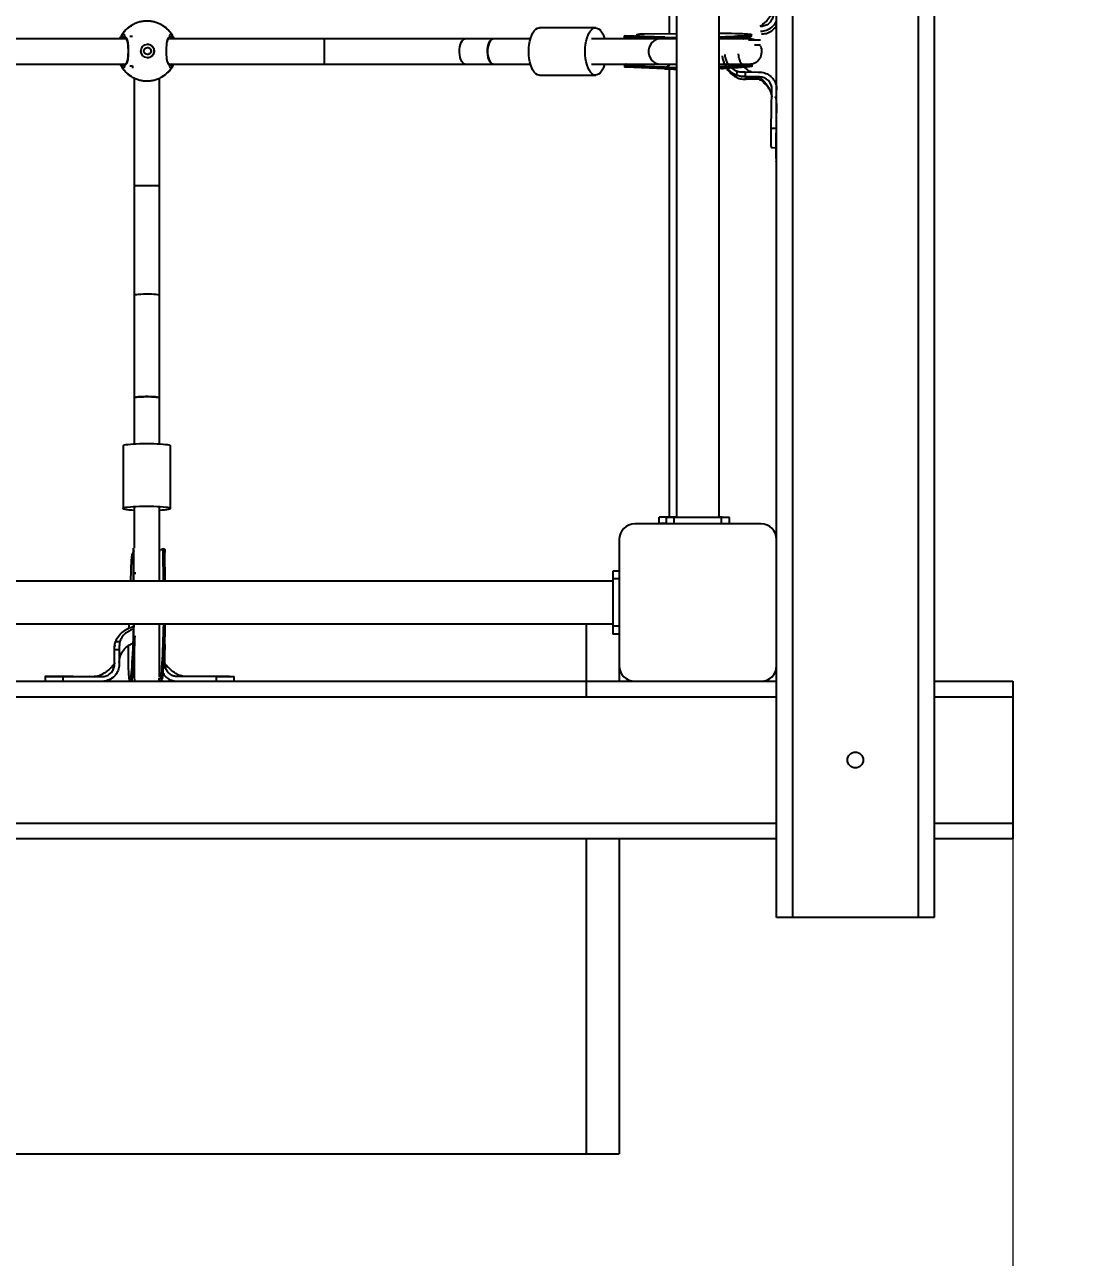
# Model space of a CAD drawing. Header units: millimetres. Extents: x -3365 to 2979, y -3775 to 2808.
# Drawn here: x 851 to 1522, y -1508 to -725 of the extents above; entities that cross this region are included whole.
import ezdxf

# ---------------------------------------------------------------- set-up
doc = ezdxf.new("R2010")
doc.units = ezdxf.units.MM
for name, color, linetype in [('DIKOM_ЗОНА', 80, 'Continuous'), ('DIKOM_ОБЪЕКТ', 7, 'Continuous'), ('DIKOM_РАЗМЕР_ЗОНА', 7, 'Continuous'), ('DIKOM_РАЗМЕР_ОБЪЕКТА', 7, 'Continuous')]:
    doc.layers.add(name, color=color, linetype=linetype)
doc.styles.add('style1', font='arial.ttf', dxfattribs={"width": 0.8})
doc.dimstyles.new('1-50', dxfattribs={"dimtxt": 300, "dimasz": 200, "dimexe": 100, "dimexo": 0, "dimgap": 100, "dimtad": 1, "dimdec": 0, "dimtxsty": 'style1', "dimcen": 0, "dimclrd": 7, "dimclre": 7, "dimadec": 1, "dimazin": 2, "dimtfac": 1, "dimtdec": 0, "dimtmove": 0, "dimatfit": 3, "dimfxl": 0, "dimlwd": 25, "dimlwe": 18, "dimarcsym": 0})

# ---------------------------------------------------------------- blocks, each defined once
blk = doc.blocks.new('*D9')
at = {"layer": 'Defpoints', "color": 0, "transparency": 16777216}
for p in [(1478.86, -1236.67), (-1121.14, -1241.67), (1478.86, -2577.51)]:
    blk.add_point(p, dxfattribs=at)
at = {"layer": 'DIKOM_РАЗМЕР_ОБЪЕКТА', "color": 7, "lineweight": 18, "transparency": 16777216}
for p, q in [((1478.86, -1236.67), (1478.86, -2677.51)), ((-1121.14, -1241.67), (-1121.14, -2677.51))]:
    blk.add_line(p, q, dxfattribs=at)
at = {"layer": 'DIKOM_РАЗМЕР_ОБЪЕКТА', "color": 7, "lineweight": 25, "transparency": 16777216}
blk.add_line((-921.14, -2577.51), (1278.86, -2577.51), dxfattribs=at)
at = {"layer": 'DIKOM_РАЗМЕР_ОБЪЕКТА', "color": 7, "transparency": 16777216}
for points in [[(-921.14, -2544.18), (-921.14, -2610.85), (-1121.14, -2577.51)], [(1278.86, -2544.18), (1278.86, -2610.85), (1478.86, -2577.51)]]:
    blk.add_solid(points, dxfattribs=at)
at = {"layer": 'DIKOM_РАЗМЕР_ОБЪЕКТА', "color": 0, "transparency": 16777216, "insert": (91.57, -2324.34), "char_height": 300, "attachment_point": 5, "style": 'style1'}
blk.add_mtext('2600', dxfattribs=at)
blk = doc.blocks.new('*D11')
at = {"layer": 'Defpoints', "color": 0, "transparency": 16777216}
for p in [(-2621.14, -852.95), (2978.86, -852.95), (2978.86, -3675.5)]:
    blk.add_point(p, dxfattribs=at)
at = {"layer": 'DIKOM_РАЗМЕР_ЗОНА', "color": 7, "lineweight": 18, "transparency": 16777216}
for p, q in [((-2621.14, -852.95), (-2621.14, -3775.5)), ((2978.86, -852.95), (2978.86, -3775.5))]:
    blk.add_line(p, q, dxfattribs=at)
at = {"layer": 'DIKOM_РАЗМЕР_ЗОНА', "color": 7, "lineweight": 25, "transparency": 16777216}
blk.add_line((-2421.14, -3675.5), (2778.86, -3675.5), dxfattribs=at)
at = {"layer": 'DIKOM_РАЗМЕР_ЗОНА', "color": 7, "transparency": 16777216}
for points in [[(-2421.14, -3642.17), (-2421.14, -3708.83), (-2621.14, -3675.5)], [(2778.86, -3642.17), (2778.86, -3708.83), (2978.86, -3675.5)]]:
    blk.add_solid(points, dxfattribs=at)
at = {"layer": 'DIKOM_РАЗМЕР_ЗОНА', "color": 0, "transparency": 16777216, "insert": (368.05, -3422.33), "char_height": 300, "attachment_point": 5, "style": 'style1'}
blk.add_mtext('5600', dxfattribs=at)

msp = doc.modelspace()

# ---------------------------------------------------------------- linework, layer by layer
at = {"layer": 'DIKOM_ЗОНА', "color": 3, "lineweight": 15}
msp.add_arc((1478.86, -1441.67), 1500, 270, 0, dxfattribs=at)
at = {"layer": 'DIKOM_ОБЪЕКТ'}
for p, q in [((1338.86, 1308.33), (1338.86, -1291.67)), ((1418.86, -1291.67), (1418.86, 1308.33)), ((1428.86, 1308.33), (1428.86, -1291.67)), ((1328.86, -1051.67), (1328.86, -31.67)), ((1265.36, -45.67), (1265.36, -1037.67)), ((1292.36, -1037.67), (1292.36, -45.67)), ((1260.68, -452.78), (1260.68, -730.49)), ((918.75, -725.39), (919.43, -725.31)), ((939.2, -725.39), (939.25, -725.39)), ((939.25, -725.39), (939.25, -725.53)), ((1213.95, -726.7), (1178.17, -726.7)), ((915.84, -733.7), (642.58, -733.7)), ((913.56, -732.38), (914.48, -732.14)), ((914.75, -732.92), (914.87, -732.91)), ((918.07, -731.89), (919.92, -731.89)), ((1041.64, -733.7), (942.58, -733.7)), ((943.44, -732.92), (943.52, -732.91)), ((943.83, -732.14), (944.69, -732.41)), ((945.01, -731.2), (945.08, -731.55)), ((1131.09, -733.7), (1041.64, -733.7)), ((1041.64, -749.7), (1041.64, -733.7)), ((1148.86, -733.7), (1131.09, -733.7)), ((1172.5, -733.7), (1148.86, -733.7)), ((1254.65, -733.7), (1211.21, -733.7)), ((1231.96, -731.72), (1231.98, -732.72)), ((1257.81, -732.7), (1232.06, -731.71)), ((1257.27, -732.71), (1232.96, -731.77)), ((1232.96, -731.77), (1232.98, -732.77)), ((1257.26, -733.7), (1232.98, -732.77)), ((1265.36, -730.43), (1244.73, -730.69)), ((1257.17, -733.7), (1254.65, -733.7)), ((1257.81, -732.7), (1257.27, -732.71)), ((1257.27, -732.71), (1257.28, -733.7)), ((1265.36, -733.7), (1257.52, -733.7)), ((1311.49, -733.7), (1292.36, -733.7)), ((1317.57, -734.54), (1311.09, -734.43)), ((1312.93, -731.99), (1312.91, -730.99)), ((1318.57, -734.56), (1317.57, -734.54)), ((1314.83, -737.49), (1317.51, -737.54)), ((1317.51, -737.54), (1318.51, -737.55)), ((1319.12, -739.3), (1319.25, -739.3)), ((643.07, -749.7), (915.3, -749.7)), ((913.88, -749.56), (914.68, -749.86)), ((914.87, -749.87), (914.69, -749.85)), ((918.07, -750.89), (919.92, -750.89)), ((919.92, -750.89), (919.92, -752.26)), ((943.07, -749.7), (1041.64, -749.7)), ((944.78, -750.29), (943.83, -750.63)), ((943.95, -749.7), (944.62, -749.49)), ((945.08, -751.23), (945.01, -751.57)), ((1041.64, -749.7), (1131.09, -749.7)), ((1131.09, -749.7), (1148.86, -749.7)), ((1148.86, -749.7), (1172.5, -749.7)), ((1211.21, -749.7), (1254.65, -749.7)), ((1232.28, -750.58), (1232.3, -751.59)), ((1257.59, -751.69), (1233.28, -750.75)), ((1233.28, -750.75), (1233.3, -751.75)), ((1254.65, -749.7), (1265.36, -749.7)), ((1292.36, -749.7), (1311.49, -749.7)), ((1313.25, -750.97), (1313.23, -749.97)), ((915, -754.19), (915.26, -754.47)), ((918.75, -757.39), (919.43, -757.47)), ((920.86, -758.53), (920.86, -826.79)), ((936.86, -826.79), (936.86, -758.64)), ((938.43, -757.47), (939.25, -757.39)), ((939.25, -757.39), (939.25, -757.24)), ((1178.17, -756.7), (1213.95, -756.7)), ((1257.6, -752.69), (1233.3, -751.75)), ((1257.59, -751.69), (1257.6, -752.69)), ((1260.68, -752.78), (1260.68, -1037.45)), ((1294.4, -753.23), (1294.39, -752.46)), ((1303.68, -756.9), (1303.73, -754.18)), ((1306.15, -757.5), (1307.14, -757.56)), ((1308.92, -754.63), (1308.87, -757.63)), ((1317, -757.77), (1308.87, -757.63)), ((1308.92, -754.63), (1317.05, -754.77)), ((1318, -757.78), (1317, -757.77)), ((1317.05, -754.77), (1318.05, -754.79)), ((1317.74, -759.51), (1309.6, -759.38)), ((1318.01, -759.52), (1317.74, -759.51)), ((1318.01, -759.52), (1318.39, -759.61)), ((1325.42, -790.59), (1325.86, -765.91)), ((1328.85, -774.69), (1328.42, -799.38)), ((1328.42, -790.64), (1325.42, -790.59)), ((1325.61, -802.76), (1328.61, -802.81)), ((920.86, -826.79), (920.86, -896.44)), ((920.86, -826.79), (936.86, -826.79)), ((936.86, -896.44), (936.86, -826.79)), ((920.86, -896.44), (920.86, -961.7)), ((936.86, -961.7), (936.86, -896.44)), ((920.86, -961.7), (920.86, -990.84)), ((936.86, -990.84), (936.86, -961.7)), ((913.86, -992.1), (913.86, -1031.91)), ((943.86, -1031.91), (943.86, -992.1)), ((920.86, -1031.3), (920.86, -1057.18)), ((936.86, -1078.17), (936.86, -1031.3)), ((1254.18, -1041.45), (1254.18, -1037.45)), ((1259.18, -1037.45), (1254.18, -1037.45)), ((1258.86, -1041.67), (1258.86, -1037.67)), ((1263.86, -1037.67), (1258.86, -1037.67)), ((1265.36, -1037.45), (1259.18, -1037.45)), ((1259.18, -1037.67), (1259.18, -1037.45)), ((1263.86, -1041.67), (1263.86, -1037.67)), ((1293.86, -1037.67), (1263.86, -1037.67)), ((1294.18, -1037.45), (1292.36, -1037.45)), ((1293.86, -1041.67), (1293.86, -1037.67)), ((1298.86, -1037.67), (1293.86, -1037.67)), ((1294.18, -1037.67), (1294.18, -1037.45)), ((1298.86, -1041.67), (1298.86, -1037.67)), ((1318.86, -1041.67), (1238.86, -1041.67)), ((1258.86, -1041.45), (1254.18, -1041.45)), ((1228.86, -1051.67), (1228.86, -1131.67)), ((1328.86, -1131.67), (1328.86, -1051.67)), ((918.68, -1078.17), (919.21, -1064.07)), ((920.4, -1060.22), (920.35, -1060.22)), ((920.39, -1057.9), (920.47, -1078.17)), ((920.49, -1078.17), (920.41, -1059.34)), ((921.06, -1059.36), (920.41, -1059.34)), ((920.86, -1057.18), (920.53, -1057.18)), ((936.86, -1059.02), (937.51, -1058.58)), ((940.01, -1057.7), (938.98, -1057.67)), ((939.46, -1078.17), (939.38, -1059.85)), ((940.38, -1059.88), (939.38, -1059.85)), ((940.46, -1078.17), (940.38, -1059.88)), ((921.47, -1073.69), (921.46, -1072.42)), ((1228.86, -1071.67), (1224.86, -1071.67)), ((1224.86, -1071.67), (1224.86, -1076.67)), ((1224.86, -1078.17), (232.86, -1078.17)), ((1228.86, -1076.67), (1224.86, -1076.67)), ((1224.86, -1076.67), (1224.86, -1106.67)), ((232.86, -1105.17), (1224.86, -1105.17)), ((936.86, -1139.15), (936.86, -1105.17)), ((1207.86, -1105.17), (1207.86, -1151.67)), ((1228.86, -1106.67), (1224.86, -1106.67)), ((1224.86, -1106.67), (1224.86, -1111.67)), ((908.53, -1118.96), (908.5, -1119.66)), ((909.1, -1116.38), (911.82, -1116.38)), ((940.4, -1120.08), (940.35, -1119.38)), ((940.4, -1120.1), (940.39, -1119.38)), ((1228.86, -1111.67), (1224.86, -1111.67)), ((1228.86, -1117.18), (1228.86, -1141.67)), ((911.44, -1121.59), (908.44, -1121.59)), ((908.44, -1129.73), (908.44, -1121.59)), ((911.44, -1121.59), (911.44, -1129.73)), ((920.86, -1123.08), (920.86, -1139.25)), ((940.44, -1121.59), (939.92, -1121.59)), ((940.44, -1129.73), (940.44, -1121.59)), ((908.44, -1130.73), (908.44, -1129.73)), ((911.44, -1129.73), (911.44, -1130.73)), ((940.44, -1130.73), (940.44, -1129.73)), ((1328.86, -1291.67), (1328.86, -1131.67)), ((218.86, -1141.67), (1238.86, -1141.67)), ((864.44, -1138.73), (864.44, -1141.67)), ((869.71, -1138.73), (864.45, -1138.73)), ((875.72, -1141.67), (875.72, -1138.73)), ((875.72, -1138.73), (900.44, -1138.73)), ((905.41, -1140.48), (907.17, -1139.43)), ((907.05, -1139.52), (907.87, -1138.77)), ((918.1, -1141.24), (919.09, -1141.27)), ((973.15, -1138.73), (948.45, -1138.73)), ((973.15, -1141.67), (973.15, -1138.73)), ((977.3, -1138.73), (984.41, -1138.73)), ((984.44, -1141.67), (984.44, -1138.73)), ((1238.86, -1141.67), (1318.86, -1141.67)), ((1318.86, -1141.67), (1328.86, -1141.67)), ((1428.86, -1141.67), (1478.86, -1141.67)), ((1478.86, -1141.67), (1478.86, -1151.67)), ((1328.86, -1151.67), (-971.14, -1151.67)), ((1478.86, -1151.67), (1428.86, -1151.67)), ((1478.86, -1151.67), (1478.86, -1231.67)), ((-971.14, -1231.67), (1328.86, -1231.67)), ((1428.86, -1231.67), (1478.86, -1231.67)), ((1478.86, -1231.67), (1478.86, -1241.67)), ((1328.86, -1241.67), (-971.14, -1241.67)), ((1207.86, -1241.67), (1207.86, -1441.67)), ((1228.86, -1241.67), (1228.86, -1441.67)), ((1478.86, -1241.67), (1428.86, -1241.67)), ((1338.86, -1291.67), (1328.86, -1291.67)), ((1418.86, -1291.67), (1338.86, -1291.67)), ((1428.86, -1291.67), (1418.86, -1291.67)), ((228.86, -1441.67), (1228.86, -1441.67))]:
    msp.add_line(p, q, dxfattribs=at)
at = {"layer": 'DIKOM_ОБЪЕКТ', "flags": 128}
for points in [[(1171.47, -741.7), (1171.54, -739.41), (1171.78, -737.17), (1172.16, -735.04), (1172.69, -733.07), (1173.34, -731.3), (1174.11, -729.77), (1174.97, -728.52), (1175.91, -727.58), (1176.9, -726.97), (1177.92, -726.71), (1178.17, -726.7)], [(1207.24, -741.7), (1207.32, -739.41), (1207.56, -737.17), (1207.94, -735.04), (1208.46, -733.07), (1209.12, -731.3), (1209.89, -729.77), (1210.75, -728.52), (1211.68, -727.58), (1212.67, -726.97), (1213.69, -726.71), (1214.72, -726.8), (1215.73, -727.24), (1216.7, -728.01), (1217.6, -729.11), (1218.41, -730.5), (1219.13, -732.16), (1219.63, -733.7)], [(1131.09, -749.7), (1130.32, -749.51), (1129.58, -748.96), (1128.92, -748.07), (1128.36, -746.88), (1127.92, -745.45), (1127.64, -743.84), (1127.51, -742.13), (1127.55, -740.41), (1127.76, -738.74), (1128.12, -737.21), (1128.63, -735.89), (1129.24, -734.85), (1129.94, -734.12), (1130.7, -733.75), (1131.09, -733.7)], [(1148.86, -749.7), (1148.09, -749.51), (1147.35, -748.96), (1146.69, -748.07), (1146.13, -746.88), (1145.7, -745.45), (1145.41, -743.84), (1145.28, -742.13), (1145.33, -740.41), (1145.53, -738.74), (1145.9, -737.21), (1146.4, -735.89), (1147.01, -734.85), (1147.71, -734.12), (1148.47, -733.75), (1148.86, -733.7)], [(1148.86, -733.7), (1148.28, -733.81), (1147.53, -734.27), (1146.85, -735.08), (1146.26, -736.2), (1145.79, -737.58), (1145.47, -739.15), (1145.3, -740.84), (1145.3, -742.57), (1145.47, -744.25), (1145.79, -745.82), (1146.26, -747.2), (1146.85, -748.32), (1147.53, -749.13), (1148.28, -749.6), (1148.86, -749.7)], [(1254.65, -733.7), (1253.5, -733.81), (1252, -734.27), (1250.64, -735.08), (1249.46, -736.2), (1248.52, -737.58), (1247.87, -739.15), (1247.54, -740.84), (1247.54, -742.57), (1247.87, -744.25), (1248.52, -745.82), (1249.46, -747.2), (1250.64, -748.32), (1252, -749.13), (1253.5, -749.6), (1254.65, -749.7)], [(1292.36, -730.12), (1294.4, -730.12), (1297.37, -730.13), (1300.16, -730.16), (1302.73, -730.21), (1305.07, -730.26), (1307.14, -730.34), (1308.93, -730.42), (1310.4, -730.52), (1311.54, -730.63), (1312.35, -730.75), (1312.8, -730.88), (1312.9, -731.02), (1312.65, -731.16), (1312.04, -731.31), (1311.08, -731.46), (1309.79, -731.6), (1308.18, -731.75), (1306.27, -731.9), (1304.07, -732.04), (1301.63, -732.17), (1298.95, -732.3), (1296.08, -732.42), (1293.05, -732.52), (1292.36, -732.55)], [(1312.93, -731.99), (1312.92, -732.02), (1312.66, -732.16), (1312.05, -732.31), (1311.1, -732.45), (1309.81, -732.6), (1308.2, -732.75), (1306.28, -732.9), (1304.09, -733.04), (1301.64, -733.17), (1298.97, -733.3), (1296.1, -733.42), (1293.07, -733.52), (1292.36, -733.55)], [(1178.17, -756.7), (1177.92, -756.69), (1176.9, -756.43), (1175.91, -755.82), (1174.97, -754.88), (1174.11, -753.63), (1173.34, -752.1), (1172.69, -750.33), (1172.16, -748.36), (1171.78, -746.23), (1171.54, -743.99), (1171.47, -741.7)], [(1219.63, -749.7), (1219.13, -751.24), (1218.41, -752.9), (1217.6, -754.29), (1216.7, -755.39), (1215.73, -756.16), (1214.72, -756.6), (1213.69, -756.69), (1212.67, -756.43), (1211.68, -755.82), (1210.75, -754.88), (1209.89, -753.63), (1209.12, -752.1), (1208.46, -750.33), (1207.94, -748.36), (1207.56, -746.23), (1207.32, -743.99), (1207.24, -741.7)], [(1312.25, -749.66), (1312.67, -749.73), (1313.12, -749.86), (1313.22, -750), (1312.97, -750.14), (1312.36, -750.29), (1311.4, -750.44), (1310.11, -750.59), (1308.5, -750.73), (1306.59, -750.88), (1304.39, -751.02), (1301.95, -751.15), (1299.27, -751.28), (1296.4, -751.4), (1293.37, -751.51), (1292.36, -751.54)], [(1313.25, -750.97), (1313.24, -751), (1312.98, -751.14), (1312.37, -751.29), (1311.42, -751.44), (1310.13, -751.58), (1308.52, -751.73), (1306.6, -751.88), (1304.41, -752.02), (1301.96, -752.15), (1299.29, -752.28), (1296.42, -752.4), (1293.39, -752.5), (1292.36, -752.54)], [(920.86, -896.44), (921.04, -896.27), (921.6, -896.11), (922.49, -895.96), (923.68, -895.83), (925.11, -895.74), (926.72, -895.67), (928.42, -895.65), (930.15, -895.65), (931.82, -895.7), (933.35, -895.78), (934.66, -895.89), (935.71, -896.03), (936.44, -896.19), (936.81, -896.35), (936.86, -896.44)], [(936.86, -961.7), (936.75, -961.57), (936.29, -961.41), (935.48, -961.25), (934.36, -961.12), (932.98, -961.02), (931.41, -960.95), (929.72, -960.91), (927.99, -960.91), (926.3, -960.95), (924.73, -961.02), (923.35, -961.12), (922.23, -961.25), (921.42, -961.41), (920.96, -961.57), (920.86, -961.7)], [(920.86, -961.7), (921.04, -961.53), (921.6, -961.37), (922.49, -961.22), (923.68, -961.09), (925.11, -961), (926.72, -960.93), (928.42, -960.91), (930.15, -960.91), (931.82, -960.96), (933.35, -961.04), (934.66, -961.15), (935.71, -961.29), (936.44, -961.45), (936.81, -961.61), (936.86, -961.7)], [(913.86, -992.1), (913.87, -992.05), (914.13, -991.82), (914.74, -991.6), (915.68, -991.39), (916.93, -991.2), (918.45, -991.03), (920.23, -990.88), (922.2, -990.77), (924.33, -990.68), (926.57, -990.63), (928.86, -990.61)], [(928.86, -990.61), (931.15, -990.63), (933.38, -990.68), (935.51, -990.77), (937.49, -990.88), (939.26, -991.03), (940.79, -991.2), (942.03, -991.39), (942.97, -991.6), (943.58, -991.82), (943.85, -992.05), (943.86, -992.1)], [(920.86, -1033.17), (919.31, -1033.06), (917.66, -1032.9), (916.27, -1032.72), (915.17, -1032.52), (914.39, -1032.3), (913.96, -1032.08), (913.87, -1031.85), (914.13, -1031.62), (914.74, -1031.4), (915.68, -1031.19), (916.93, -1031), (918.45, -1030.83), (920.23, -1030.69), (922.2, -1030.57), (924.33, -1030.48), (926.57, -1030.43), (928.86, -1030.41)], [(928.86, -1030.41), (931.15, -1030.43), (933.38, -1030.48), (935.51, -1030.57), (937.49, -1030.69), (939.26, -1030.83), (940.79, -1031), (942.03, -1031.19), (942.97, -1031.4), (943.58, -1031.62), (943.85, -1031.85), (943.76, -1032.08), (943.32, -1032.3), (942.54, -1032.52), (941.45, -1032.72), (940.05, -1032.9), (938.4, -1033.06), (936.86, -1033.17)], [(920.44, -1105.17), (920.38, -1108.05), (920.29, -1111.37), (920.19, -1114.68), (920.08, -1117.93), (919.95, -1121.1), (919.8, -1124.15), (919.65, -1127.03), (919.49, -1129.73), (919.33, -1132.19), (919.16, -1134.41), (918.98, -1136.35), (918.81, -1137.99), (918.64, -1139.31), (918.47, -1140.3), (918.3, -1140.94), (918.14, -1141.23), (918, -1141.16), (917.86, -1140.74), (917.73, -1139.96), (917.62, -1138.85), (917.53, -1137.41), (917.44, -1135.65), (917.38, -1133.61), (917.34, -1131.29), (917.31, -1128.74), (917.3, -1125.97), (917.31, -1123.02), (917.34, -1119.92), (917.35, -1118.92)], [(917.59, -1107.95), (917.63, -1106.8), (917.68, -1105.17)], [(939.43, -1105.17), (939.42, -1105.26), (939.35, -1108.55), (939.27, -1111.88), (939.17, -1115.18), (939.05, -1118.44), (938.92, -1121.61), (938.78, -1124.66), (938.63, -1127.54), (938.47, -1130.23), (938.3, -1132.7), (938.13, -1134.92), (937.96, -1136.86), (937.78, -1138.5), (937.61, -1139.82), (937.44, -1140.8), (937.28, -1141.45), (937.17, -1141.67)], [(940.42, -1105.17), (940.42, -1105.29), (940.35, -1108.58), (940.27, -1111.9), (940.16, -1115.21), (940.05, -1118.47), (939.92, -1121.64), (939.78, -1124.68), (939.63, -1127.57), (939.47, -1130.26), (939.3, -1132.73), (939.13, -1134.95), (938.95, -1136.89), (938.78, -1138.52), (938.61, -1139.84), (938.44, -1140.83), (938.27, -1141.47), (938.19, -1141.67)], [(921.25, -1112.74), (921.19, -1114.7), (921.07, -1117.96), (920.94, -1121.13), (920.8, -1124.17), (920.65, -1127.06), (920.49, -1129.75), (920.33, -1132.22), (920.15, -1134.44), (919.98, -1136.38), (919.81, -1138.02), (919.63, -1139.34), (919.46, -1140.32), (919.3, -1140.96), (919.14, -1141.25), (919.09, -1141.27)], [(920.86, -1139.25), (921.06, -1141.03), (921.23, -1141.67)], [(936.48, -1141.67), (936.66, -1141.03), (936.85, -1139.63)]]:
    msp.add_lwpolyline(points, dxfattribs=at)
at = {"layer": 'DIKOM_ОБЪЕКТ'}
for centre, radius in [((929.36, -741.39), 4.25), ((929.32, -741.39), 2.25), ((1378.86, -1191.67), 5)]:
    msp.add_circle(centre, radius, dxfattribs=at)
for centre, radius, start, end in [((929, -741.39), 19, 122.65088, 147.35507), ((929, -741.39), 19, 32.64751, 57.34774), ((929.09, -741.4), 18.71, 144.39242, 149.42097), ((929.2, -741.42), 17.4, 144.97581, 147.79455), ((928.68, -741.7), 17.91, 32.25226, 34.99067), ((929.16, -741.32), 18.56, 30.55597, 35.62367), ((1267.78, -428.1), 304.79, 268.02296, 269.54407), ((1311.49, -741.7), 8, 64.18387, 90), ((929.36, -741.39), 4.25, 359.99599, 89.99839), ((929.36, -741.39), 4.25, 270.00347, 0.00216), ((1311.49, -741.7), 8, 270, 25.04052), ((929.08, -741.38), 18.69, 210.57609, 215.60939), ((929.21, -741.35), 17.42, 212.2068, 215.02283), ((928.66, -741.06), 17.93, 325.01068, 327.74639), ((929.18, -741.46), 18.54, 324.37452, 329.44698), ((1257.08, -745.21), 6.5, 274.44315, 316.27757), ((929, -741.39), 19, 212.64379, 237.35027), ((929, -741.39), 19, 302.65112, 327.35363), ((1268.01, -450.26), 301.6, 268.01875, 269.49513), ((1268.02, -451.64), 301.22, 268.01781, 269.49283), ((1317.87, -765.77), 7.98, 359.00085, 89.07787), ((1238.86, -1051.67), 10, 90, 180), ((1318.86, -1051.67), 10, 0, 90), ((1238.86, -1131.67), 10, 180, 270), ((1318.86, -1131.67), 10, 270, 0), ((939.25, -1140.59), 2.52, 181.42434, 205.21274)]:
    msp.add_arc(centre, radius, start, end, dxfattribs=at)
for points, knots in [([(1326.76, -714.77), (1326.74, -714.88), (1326.68, -715.11), (1326.53, -715.65), (1326.27, -716.48), (1325.66, -717.98), (1324.28, -720.43), (1322.44, -722.54), (1320.51, -724.05), (1319.49, -725.02), (1318.76, -725.61), (1318.35, -725.73), (1318.23, -725.77)], [0, 0, 0, 0, 0.026528, 0.06082, 0.100475, 0.181751, 0.347936, 0.657902, 0.807317, 0.910558, 0.972548, 1, 1, 1, 1]), ([(1326.71, -717.97), (1326.7, -718.19), (1326.65, -719.31), (1326.08, -721.29), (1324.53, -723.53), (1322.31, -725.13), (1320.2, -725.78), (1318.93, -725.81), (1318.57, -725.82)], [0, 0, 0, 0, 0.054127, 0.268335, 0.482528, 0.69729, 0.911981, 1, 1, 1, 1]), ([(918.7, -725.45), (918.57, -725.52), (917.79, -725.98), (916.48, -727.05), (914.84, -728.64), (913.43, -730.43), (912.35, -732.12), (911.85, -733.25), (911.65, -733.7)], [0, 0, 0, 0, 0.038966, 0.248131, 0.456368, 0.663077, 0.867026, 1, 1, 1, 1]), ([(938.82, -725.12), (938.16, -724.76), (936.83, -724.01), (934.65, -723.2), (932.36, -722.64), (929.97, -722.36), (927.53, -722.39), (925.07, -722.74), (922.64, -723.43), (920.52, -724.31), (919.29, -725.08), (918.79, -725.39)], [0, 0, 0, 0, 0.107107, 0.21706, 0.328822, 0.442379, 0.557757, 0.675059, 0.794453, 0.916226, 1, 1, 1, 1]), ([(939.27, -725.43), (939.13, -725.32), (938.99, -725.21), (938.83, -725.13), (938.82, -725.12)], [0, 0, 0, 0, 0.963005, 1, 1, 1, 1]), ([(945.03, -731.19), (945.01, -731.16), (944.65, -730.53), (943.77, -729.39), (942.34, -727.8), (940.84, -726.46), (939.75, -725.74), (939.27, -725.43)], [0, 0, 0, 0, 0.012217, 0.264693, 0.524832, 0.791499, 1, 1, 1, 1]), ([(1318.51, -728.82), (1318.6, -728.82), (1319.02, -728.83), (1320.69, -728.73), (1323.48, -727.98), (1326.51, -725.8), (1328.38, -723.56), (1328.77, -722.05), (1328.86, -721.74)], [0, 0, 0, 0, 0.019069, 0.095395, 0.373314, 0.651243, 0.927944, 1, 1, 1, 1]), ([(1319.25, -730.57), (1319.34, -730.57), (1319.76, -730.57), (1321.43, -730.48), (1324.18, -729.71), (1327.15, -727.76), (1328.34, -725.88), (1328.86, -725.06)], [0, 0, 0, 0, 0.021961, 0.10986, 0.42994, 0.749996, 1, 1, 1, 1]), ([(912.07, -733.7), (912.5, -733.15), (912.99, -732.51), (913.49, -732.4), (913.56, -732.38)], [0, 0, 0, 0, 0.858401, 1, 1, 1, 1]), ([(914.77, -732.94), (914.44, -732.94), (913.91, -732.94), (913.38, -733.5), (913.19, -733.7)], [0, 0, 0, 0, 0.633446, 1, 1, 1, 1]), ([(913.89, -730.51), (913.98, -730.67), (914.17, -730.98), (914.69, -731.28), (914.95, -731.43)], [0, 0, 0, 0, 0.496573, 1, 1, 1, 1]), ([(914.95, -731.43), (914.69, -731.28), (914.17, -730.98), (913.98, -730.67), (913.89, -730.51)], [0, 0, 0, 0, 0.496483, 1, 1, 1, 1]), ([(914.95, -732.9), (914.89, -732.9), (914.76, -732.88), (914.59, -732.78), (914.46, -732.64), (914.4, -732.47), (914.4, -732.31), (914.44, -732.2), (914.47, -732.15), (914.48, -732.14)], [0, 0, 0, 0, 0.177614, 0.355492, 0.52842, 0.689333, 0.838871, 0.983051, 1, 1, 1, 1]), ([(914.48, -732.14), (914.45, -732.19), (914.41, -732.28), (914.4, -732.45), (914.44, -732.6), (914.54, -732.74), (914.68, -732.84), (914.82, -732.9), (914.92, -732.9), (914.95, -732.9)], [0, 0, 0, 0, 0.145308, 0.29078, 0.434657, 0.582131, 0.738586, 0.906189, 1, 1, 1, 1]), ([(914.48, -732.14), (914.86, -732.27), (915.66, -732.55), (916.49, -734.29), (916.91, -736.55), (917.12, -739.12), (917.17, -741.88), (917.05, -744.93), (916.71, -747.57), (916.07, -749.52), (915.27, -750.46), (914.68, -750.59), (914.48, -750.63)], [0, 0, 0, 0, 0.111433, 0.22936, 0.339014, 0.410112, 0.516712, 0.623258, 0.729395, 0.834804, 0.941415, 1, 1, 1, 1]), ([(914.96, -732.94), (915.02, -732.95), (915.22, -732.98), (915.54, -733.24), (915.94, -733.8), (916.3, -734.64), (916.58, -735.75), (916.79, -737.08), (916.92, -738.56), (916.99, -739.87), (916.99, -740.66), (916.99, -740.92)], [0, 0, 0, 0, 0.05631, 0.183681, 0.303647, 0.431188, 0.558268, 0.683795, 0.812724, 0.940872, 1, 1, 1, 1]), ([(942.2, -748.6), (942.09, -748.34), (941.76, -747.52), (941.57, -745.55), (941.43, -742.94), (941.42, -740.17), (941.52, -737.39), (941.76, -736.03), (941.85, -735.45)], [0, 0, 0, 0, 0.095455, 0.303918, 0.440559, 0.645591, 0.850387, 1, 1, 1, 1]), ([(941.85, -735.45), (941.88, -735.22), (942.03, -734.17), (942.56, -732.95), (943.25, -732.24), (943.72, -732.16), (943.83, -732.14)], [0, 0, 0, 0, 0.102766, 0.487504, 0.879924, 1, 1, 1, 1]), ([(941.96, -735.65), (942.01, -735.42), (942.12, -734.79), (942.39, -734.01), (942.74, -733.35), (943.12, -733), (943.33, -732.87), (943.47, -732.9), (943.48, -732.9)], [0, 0, 0, 0, 0.124989, 0.336781, 0.549207, 0.760541, 0.983633, 1, 1, 1, 1]), ([(944.25, -730.51), (944.18, -730.67), (944.05, -730.98), (943.58, -731.28), (943.35, -731.43)], [0, 0, 0, 0, 0.496571, 1, 1, 1, 1]), ([(944.25, -730.51), (944.18, -730.67), (944.05, -730.98), (943.58, -731.28), (943.35, -731.43)], [0, 0, 0, 0, 0.496571, 1, 1, 1, 1]), ([(943.83, -732.14), (943.85, -732.19), (943.9, -732.28), (943.9, -732.45), (943.86, -732.6), (943.77, -732.74), (943.63, -732.84), (943.48, -732.9), (943.39, -732.9), (943.35, -732.9)], [0, 0, 0, 0, 0.145314, 0.29078, 0.434633, 0.582113, 0.738575, 0.906185, 1, 1, 1, 1]), ([(943.48, -732.88), (943.5, -732.88), (943.59, -732.87), (943.72, -732.78), (943.84, -732.64), (943.9, -732.47), (943.9, -732.31), (943.86, -732.2), (943.83, -732.15), (943.83, -732.14)], [0, 0, 0, 0, 0.067284, 0.268959, 0.465128, 0.647666, 0.817303, 0.980774, 1, 1, 1, 1]), ([(944.99, -733.7), (944.83, -733.52), (944.36, -732.95), (943.88, -732.95), (943.56, -732.96)], [0, 0, 0, 0, 0.319436, 1, 1, 1, 1]), ([(944.69, -732.41), (944.78, -732.43), (945.22, -732.53), (945.66, -733.18), (946.01, -733.7)], [0, 0, 0, 0, 0.19928, 1, 1, 1, 1]), ([(946.35, -733.7), (946.23, -733.41), (945.86, -732.54), (945.36, -731.73), (945.03, -731.19)], [0, 0, 0, 0, 0.331455, 1, 1, 1, 1]), ([(1232, -732.72), (1231.99, -732.72), (1231.9, -732.72), (1232.25, -732.84), (1232.87, -733.17), (1233.41, -733.56), (1233.61, -733.7)], [0, 0, 0, 0, 0.034147, 0.419011, 0.784847, 1, 1, 1, 1]), ([(1232.06, -731.72), (1232.11, -731.72), (1232.22, -731.73), (1232.69, -731.75), (1232.96, -731.77)], [0, 0, 0, 0, 0.436825, 1, 1, 1, 1]), ([(1232.98, -732.77), (1232.66, -732.75), (1232.21, -732.72), (1232.13, -732.72), (1232.11, -732.72)], [0, 0, 0, 0, 0.703379, 1, 1, 1, 1]), ([(1244.73, -730.69), (1244.17, -730.7), (1243.04, -730.71), (1241.47, -730.8), (1240.26, -731.07), (1239.57, -731.47), (1239.46, -731.86), (1239.42, -731.99)], [0, 0, 0, 0, 0.2271, 0.454241, 0.678873, 0.89439, 1, 1, 1, 1]), ([(1307.71, -733.69), (1307.72, -733.68), (1307.92, -733.5), (1307.96, -733.45), (1307.88, -733.43), (1307.88, -733.43)], [0, 0, 0, 0, 0.068754, 0.97572, 1, 1, 1, 1]), ([(1318.23, -734.5), (1318.21, -734.51), (1318.08, -734.56), (1317.95, -734.55), (1317.84, -734.55)], [0, 0, 0, 0, 0.122119, 1, 1, 1, 1]), ([(916.99, -740.92), (917, -741.21), (917.01, -742.06), (916.96, -743.45), (916.86, -745.01), (916.69, -746.43), (916.44, -747.65), (916.12, -748.62), (915.73, -749.32), (915.31, -749.73), (915.04, -749.89), (914.87, -749.87), (914.85, -749.87)], [0, 0, 0, 0, 0.063289, 0.18036, 0.296846, 0.412181, 0.527056, 0.639979, 0.752368, 0.864577, 0.982618, 1, 1, 1, 1]), ([(929.27, -739.15), (929.48, -739.16), (929.94, -739.19), (930.59, -739.52), (931.13, -740.04), (931.46, -740.7), (931.5, -741.17), (931.52, -741.39)], [0, 0, 0, 0, 0.181239, 0.3882, 0.601212, 0.818601, 1, 1, 1, 1]), ([(931.52, -741.39), (931.5, -741.64), (931.45, -742.13), (931.08, -742.8), (930.52, -743.31), (929.88, -743.61), (929.44, -743.61), (929.27, -743.61)], [0, 0, 0, 0, 0.209708, 0.419277, 0.633122, 0.850556, 1, 1, 1, 1]), ([(1295.88, -743.68), (1295.97, -744.32), (1296.18, -745.81), (1296.99, -747.99), (1298.21, -750.14), (1300.03, -752.25), (1301.99, -753.58), (1303.4, -754.07), (1303.73, -754.18)], [0, 0, 0, 0, 0.139464, 0.321212, 0.49739, 0.673365, 0.923694, 1, 1, 1, 1]), ([(1312.86, -754.7), (1312.76, -754.66), (1312.35, -754.5), (1311.42, -754.07), (1310.18, -753.32), (1308.77, -752.21), (1307.39, -750.73), (1306.22, -748.98), (1305.18, -746.62), (1304.69, -744.66), (1304.69, -743.37), (1304.69, -743.26)], [0, 0, 0, 0, 0.025898, 0.107945, 0.207581, 0.326328, 0.46549, 0.60968, 0.743938, 0.978133, 1, 1, 1, 1]), ([(911.93, -749.7), (911.96, -749.78), (912.26, -750.47), (913.02, -751.7), (913.9, -753), (914.51, -753.65), (914.65, -753.8)], [0, 0, 0, 0, 0.051899, 0.456626, 0.876788, 1, 1, 1, 1]), ([(913.36, -750.24), (913.24, -750.21), (913.01, -750.17), (912.79, -749.85), (912.68, -749.7)], [0, 0, 0, 0, 0.526158, 1, 1, 1, 1]), ([(914.48, -750.63), (914.43, -750.64), (914.08, -750.66), (913.7, -750.44), (913.36, -750.24)], [0, 0, 0, 0, 0.120954, 1, 1, 1, 1]), ([(914.95, -751.35), (914.69, -751.5), (914.17, -751.8), (913.98, -752.11), (913.89, -752.26)], [0, 0, 0, 0, 0.496482, 1, 1, 1, 1]), ([(913.89, -752.26), (913.98, -752.11), (914.17, -751.8), (914.69, -751.5), (914.95, -751.35)], [0, 0, 0, 0, 0.496573, 1, 1, 1, 1]), ([(914.48, -750.63), (914.45, -750.59), (914.41, -750.49), (914.4, -750.33), (914.44, -750.17), (914.54, -750.04), (914.68, -749.93), (914.82, -749.88), (914.92, -749.87), (914.95, -749.87)], [0, 0, 0, 0, 0.145333, 0.290777, 0.434654, 0.582151, 0.738588, 0.906192, 1, 1, 1, 1]), ([(914.81, -749.9), (914.8, -749.9), (914.71, -749.91), (914.59, -749.99), (914.46, -750.13), (914.4, -750.3), (914.4, -750.47), (914.44, -750.58), (914.47, -750.63), (914.48, -750.63)], [0, 0, 0, 0, 0.056939, 0.260902, 0.459228, 0.643751, 0.815199, 0.980565, 1, 1, 1, 1]), ([(943.83, -750.63), (943.77, -750.63), (943.31, -750.56), (942.66, -750.14), (942.32, -749), (942.2, -748.6)], [0, 0, 0, 0, 0.078544, 0.679046, 1, 1, 1, 1]), ([(943.32, -749.82), (943.26, -749.81), (943.09, -749.77), (942.78, -749.46), (942.47, -748.97), (942.32, -748.5), (942.26, -748.32)], [0, 0, 0, 0, 0.180985, 0.503839, 0.809033, 1, 1, 1, 1]), ([(943.35, -749.87), (943.37, -749.88), (943.43, -749.89), (943.5, -749.85), (943.56, -749.83)], [0, 0, 0, 0, 0.218235, 1, 1, 1, 1]), ([(943.35, -749.87), (943.42, -749.88), (943.55, -749.89), (943.72, -749.99), (943.84, -750.13), (943.9, -750.3), (943.9, -750.47), (943.86, -750.58), (943.83, -750.63), (943.83, -750.63)], [0, 0, 0, 0, 0.177728, 0.355508, 0.528468, 0.689391, 0.838912, 0.98305, 1, 1, 1, 1]), ([(943.83, -750.63), (943.85, -750.59), (943.9, -750.49), (943.9, -750.33), (943.86, -750.17), (943.77, -750.04), (943.63, -749.93), (943.48, -749.88), (943.39, -749.87), (943.35, -749.87)], [0, 0, 0, 0, 0.145339, 0.290777, 0.43463, 0.582133, 0.738577, 0.906188, 1, 1, 1, 1]), ([(943.35, -751.35), (943.58, -751.5), (944.05, -751.8), (944.18, -752.11), (944.25, -752.26)], [0, 0, 0, 0, 0.496484, 1, 1, 1, 1]), ([(943.35, -751.35), (943.58, -751.5), (944.05, -751.8), (944.18, -752.11), (944.25, -752.26)], [0, 0, 0, 0, 0.496484, 1, 1, 1, 1]), ([(945.49, -749.7), (945.36, -749.89), (945.12, -750.23), (944.89, -750.27), (944.78, -750.29)], [0, 0, 0, 0, 0.574341, 1, 1, 1, 1]), ([(945.01, -751.57), (945.26, -751.19), (945.66, -750.59), (945.95, -749.94), (946.05, -749.7)], [0, 0, 0, 0, 0.63947, 1, 1, 1, 1]), ([(1233.32, -749.7), (1233.27, -749.74), (1232.88, -750.06), (1232.43, -750.37), (1232.2, -750.62), (1232.45, -750.71), (1233.01, -750.74), (1233.28, -750.75)], [0, 0, 0, 0, 0.037358, 0.288347, 0.523568, 0.764084, 1, 1, 1, 1]), ([(1303.68, -756.9), (1303.25, -756.72), (1301.58, -756.05), (1299.47, -754.5), (1297.57, -752.36), (1296.27, -750.36), (1295.24, -748.1), (1294.66, -746.08), (1294.46, -744.86), (1294.4, -744.5)], [0, 0, 0, 0, 0.086554, 0.335511, 0.475717, 0.615986, 0.773999, 0.932059, 1, 1, 1, 1]), ([(1296, -749.6), (1296.09, -749.9), (1296.46, -751.05), (1297.53, -752.96), (1299.23, -755.18), (1301.5, -757.24), (1303.38, -758.12), (1304.4, -758.6)], [0, 0, 0, 0, 0.07445, 0.284641, 0.509714, 0.734575, 1, 1, 1, 1]), ([(915.26, -754.47), (915.39, -754.63), (916.02, -755.33), (917.19, -756.33), (918.29, -757.06), (918.79, -757.39)], [0, 0, 0, 0, 0.134307, 0.610919, 1, 1, 1, 1]), ([(919.18, -757.65), (919.84, -758.02), (921.17, -758.76), (923.35, -759.57), (925.64, -760.14), (928.03, -760.41), (930.47, -760.38), (932.93, -760.03), (935.36, -759.35), (937.5, -758.45), (938.75, -757.67), (939.27, -757.34)], [0, 0, 0, 0, 0.106717, 0.216263, 0.327611, 0.440749, 0.555701, 0.672563, 0.791516, 0.912844, 1, 1, 1, 1]), ([(939.27, -757.34), (939.41, -757.27), (940.2, -756.8), (941.26, -755.97), (942.08, -755.13), (942.37, -754.84)], [0, 0, 0, 0, 0.1161, 0.692536, 1, 1, 1, 1]), ([(942.37, -754.84), (942.63, -754.59), (943.43, -753.82), (944.32, -752.72), (944.86, -751.82), (945.01, -751.57)], [0, 0, 0, 0, 0.252587, 0.792674, 1, 1, 1, 1]), ([(1233.3, -751.75), (1232.99, -751.74), (1232.42, -751.72), (1232.35, -751.63), (1232.32, -751.59)], [0, 0, 0, 0, 0.523122, 1, 1, 1, 1]), ([(1307.78, -757.61), (1307.09, -757.58), (1305.68, -757.51), (1304.35, -757.1), (1303.68, -756.9)], [0, 0, 0, 0, 0.492135, 1, 1, 1, 1]), ([(1303.73, -754.18), (1303.81, -754.21), (1304.21, -754.33), (1304.94, -754.49), (1305.78, -754.58), (1306.97, -754.61), (1307.96, -754.62), (1308.78, -754.63), (1308.92, -754.63)], [0, 0, 0, 0, 0.048336, 0.24205, 0.435723, 0.532419, 0.919399, 1, 1, 1, 1]), ([(1304.4, -758.6), (1305.06, -758.81), (1306.39, -759.24), (1307.8, -759.32), (1308.52, -759.36)], [0, 0, 0, 0, 0.491643, 1, 1, 1, 1]), ([(1307.77, -757.61), (1309.06, -757.7), (1311.51, -757.86), (1314.39, -758.1), (1316.36, -758.33), (1317.39, -758.55), (1317.43, -758.75), (1316.53, -758.93), (1314.72, -759.09), (1312.03, -759.24), (1309.72, -759.32), (1308.5, -759.36)], [0, 0, 0, 0, 0.131391, 0.248906, 0.355456, 0.45492, 0.552029, 0.650023, 0.755076, 0.870824, 1, 1, 1, 1]), ([(1307.77, -757.61), (1307.89, -757.62), (1309.17, -757.71), (1311.8, -757.88), (1313.73, -758.05), (1314.56, -758.14), (1314.61, -758.14), (1314.65, -758.15), (1314.69, -758.15), (1314.73, -758.15), (1314.77, -758.16), (1314.82, -758.16), (1314.86, -758.17), (1314.91, -758.17), (1314.95, -758.18), (1315, -758.18), (1315.05, -758.19), (1315.1, -758.19), (1315.14, -758.2), (1315.19, -758.2), (1315.24, -758.21), (1315.29, -758.22), (1315.34, -758.22), (1315.4, -758.23), (1315.45, -758.24), (1315.55, -758.25), (1315.91, -758.29), (1316.6, -758.39), (1317.23, -758.54), (1317.27, -758.64), (1317.29, -758.69)], [0, 0, 0, 0, 0.025967, 0.268124, 0.493528, 0.497246, 0.501042, 0.504922, 0.508888, 0.512938, 0.517083, 0.521315, 0.525637, 0.53006, 0.534578, 0.539198, 0.543917, 0.548749, 0.553686, 0.558738, 0.563902, 0.569192, 0.574603, 0.580143, 0.585813, 0.591623, 0.614864, 0.707935, 0.858527, 1, 1, 1, 1]), ([(1308.87, -757.63), (1308.77, -757.63), (1308.41, -757.62), (1308.05, -757.62), (1307.79, -757.61)], [0, 0, 0, 0, 0.256293, 1, 1, 1, 1]), ([(1317.29, -758.69), (1317.2, -758.74), (1317.1, -758.79), (1316.8, -758.85), (1316.55, -758.89), (1316.19, -758.94), (1315.86, -758.97), (1315.76, -758.98), (1315.72, -758.99), (1315.67, -758.99), (1315.62, -759), (1315.58, -759), (1315.53, -759.01), (1315.49, -759.01), (1315.44, -759.01), (1315.4, -759.02), (1315.35, -759.02), (1315.31, -759.03), (1315.27, -759.03), (1315.23, -759.03), (1315.19, -759.04), (1315.15, -759.04), (1315.11, -759.04), (1315.07, -759.05), (1315.03, -759.05), (1314.99, -759.05), (1314.95, -759.05), (1314.17, -759.11), (1312.37, -759.22), (1309.84, -759.3), (1308.62, -759.35), (1308.5, -759.36)], [0, 0, 0, 0, 0.157079, 0.16498, 0.213616, 0.316999, 0.342814, 0.349271, 0.355572, 0.361722, 0.367734, 0.373606, 0.379345, 0.384957, 0.390441, 0.395804, 0.401052, 0.406186, 0.411206, 0.416113, 0.420916, 0.425618, 0.430221, 0.434722, 0.439124, 0.443439, 0.447653, 0.451785, 0.702168, 0.971159, 1, 1, 1, 1]), ([(1308.52, -759.36), (1308.62, -759.36), (1308.98, -759.37), (1309.34, -759.37), (1309.6, -759.38)], [0, 0, 0, 0, 0.25619, 1, 1, 1, 1]), ([(1317.78, -757.89), (1317.78, -757.89), (1317.78, -757.89), (1317.8, -757.9), (1317.83, -757.91), (1317.88, -757.94), (1317.95, -757.97), (1318.06, -758.02), (1318.28, -758.16), (1318.99, -758.83), (1319.94, -759.86), (1321.51, -761.46), (1322.98, -763.33), (1324.38, -765.64), (1325.2, -767.83), (1325.61, -769.34), (1325.74, -770.21), (1325.77, -770.47)], [0, 0, 0, 0, 0.00421, 0.00799, 0.011411, 0.014925, 0.019062, 0.023937, 0.034192, 0.061414, 0.196471, 0.319052, 0.499609, 0.655851, 0.817606, 0.945052, 1, 1, 1, 1]), ([(1318.05, -754.79), (1318.14, -754.79), (1318.56, -754.8), (1320.21, -754.94), (1322.95, -755.79), (1325.97, -758.03), (1328.06, -761.14), (1328.83, -763.96), (1328.85, -765.57), (1328.85, -765.96)], [0, 0, 0, 0, 0.014807, 0.074098, 0.288778, 0.503455, 0.71804, 0.933086, 1, 1, 1, 1]), ([(1318.39, -759.61), (1318.48, -759.62), (1319.04, -759.73), (1319.79, -760.58), (1320.54, -761.33), (1321.37, -762.16), (1322.48, -763.23), (1323.66, -764.79), (1324.28, -765.87), (1324.62, -766.47)], [0, 0, 0, 0, 0.028276, 0.180245, 0.292572, 0.389128, 0.553754, 0.754237, 1, 1, 1, 1]), ([(1328.86, -772.58), (1328.7, -772.01), (1328.48, -771.24), (1328.09, -770.55), (1327.98, -770.37)], [0, 0, 0, 0, 0.73888, 1, 1, 1, 1]), ([(1325.61, -802.69), (1325.6, -802.71), (1325.57, -802.77), (1325.52, -802.29), (1325.46, -801.26), (1325.43, -799.68), (1325.4, -797.61), (1325.39, -794.7), (1325.41, -792.14), (1325.42, -790.59)], [0, 0, 0, 0, 0.053035, 0.199579, 0.341991, 0.488535, 0.630947, 0.777491, 1, 1, 1, 1]), ([(1328.42, -799.38), (1328.42, -799.45), (1328.41, -799.84), (1328.4, -801.46), (1328.4, -803.85), (1328.4, -806.5), (1328.43, -808.53), (1328.47, -810.09), (1328.52, -811.12), (1328.58, -811.6), (1328.65, -811.52), (1328.74, -810.83), (1328.8, -809.96), (1328.85, -809.17), (1328.86, -808.97)], [0, 0, 0, 0, 0.007613, 0.038075, 0.160528, 0.259764, 0.361877, 0.461112, 0.563225, 0.66246, 0.764573, 0.863809, 0.965922, 1, 1, 1, 1]), ([(920.35, -1060.27), (920.26, -1060.25), (919.92, -1060.18), (919.6, -1060.56), (919.36, -1061.42), (919.26, -1062.64), (919.23, -1063.61), (919.21, -1064.07)], [0, 0, 0, 0, 0.079846, 0.322964, 0.553382, 0.788717, 1, 1, 1, 1]), ([(920.41, -1059.34), (920.41, -1058.92), (920.4, -1058.06), (920.37, -1057.3), (920.48, -1057.23), (920.53, -1057.2)], [0, 0, 0, 0, 0.346212, 0.692519, 1, 1, 1, 1]), ([(939.38, -1059.85), (939.38, -1059.42), (939.37, -1058.56), (939.28, -1057.81), (939, -1057.59), (938.44, -1057.87), (937.82, -1058.33), (937.51, -1058.58)], [0, 0, 0, 0, 0.203179, 0.406427, 0.606935, 0.797523, 1, 1, 1, 1]), ([(940.01, -1057.7), (940.02, -1057.7), (940.18, -1057.62), (940.27, -1057.92), (940.38, -1058.61), (940.38, -1059.45), (940.38, -1059.88)], [0, 0, 0, 0, 0.005864, 0.331144, 0.660364, 1, 1, 1, 1]), ([(909.1, -1116.38), (909.27, -1115.95), (909.93, -1114.26), (911.46, -1112.11), (913.59, -1110.17), (915.58, -1108.82), (917.85, -1107.78), (919.56, -1107.17), (920.49, -1107.04), (920.56, -1107.03)], [0, 0, 0, 0, 0.091567, 0.354917, 0.503231, 0.651617, 0.818775, 0.985979, 1, 1, 1, 1]), ([(920.53, -1108.65), (920.47, -1108.66), (919.58, -1108.83), (917.98, -1109.52), (915.83, -1110.77), (913.73, -1112.64), (912.41, -1114.62), (911.93, -1116.05), (911.82, -1116.38)], [0, 0, 0, 0, 0.013989, 0.222136, 0.423927, 0.625482, 0.912127, 1, 1, 1, 1]), ([(920.59, -1105.17), (920.59, -1105.54), (920.57, -1106.93), (920.52, -1109.37), (920.43, -1113.32), (920.29, -1117.94), (920.12, -1122.84), (919.96, -1126.9), (919.83, -1130.09), (919.74, -1132.47), (919.71, -1134.07), (919.69, -1135.09), (919.81, -1135.27), (919.86, -1135.35)], [0, 0, 0, 0, 0.027732, 0.10353, 0.176868, 0.315902, 0.444959, 0.563983, 0.672972, 0.771981, 0.861122, 0.940569, 1, 1, 1, 1]), ([(908.44, -1120.51), (908.46, -1119.82), (908.51, -1118.41), (908.9, -1117.06), (909.1, -1116.38)], [0, 0, 0, 0, 0.492156, 1, 1, 1, 1]), ([(911.82, -1116.38), (911.8, -1116.46), (911.68, -1116.87), (911.46, -1117.92), (911.43, -1119.59), (911.43, -1120.92), (911.44, -1121.59)], [0, 0, 0, 0, 0.048367, 0.242134, 0.618945, 1, 1, 1, 1]), ([(911.44, -1129.8), (911.44, -1129.7), (911.44, -1129.53), (911.44, -1129.21), (911.48, -1128.52), (911.67, -1126.96), (912.34, -1124.69), (913.72, -1122.19), (915.57, -1120.09), (917.78, -1118.42), (919.47, -1117.75), (920.3, -1117.41)], [0, 0, 0, 0, 0.017839, 0.033074, 0.061171, 0.146187, 0.321066, 0.495146, 0.666543, 0.83498, 1, 1, 1, 1]), ([(940.08, -1117.61), (940.15, -1117.87), (940.41, -1118.8), (940.42, -1119.79), (940.44, -1120.51)], [0, 0, 0, 0, 0.270087, 1, 1, 1, 1]), ([(908.44, -1121.59), (908.44, -1121.5), (908.44, -1121.14), (908.44, -1120.78), (908.44, -1120.51)], [0, 0, 0, 0, 0.256327, 1, 1, 1, 1]), ([(940.44, -1120.51), (940.44, -1120.61), (940.44, -1120.97), (940.44, -1121.33), (940.44, -1121.59)], [0, 0, 0, 0, 0.256333, 1, 1, 1, 1]), ([(908.44, -1129.91), (908.44, -1130), (908.43, -1130.18), (908.42, -1130.23), (908.42, -1130.27), (908.4, -1130.35), (908.39, -1130.39), (908.38, -1130.42), (908.36, -1130.45), (908.34, -1130.51), (908.25, -1130.76), (907.7, -1131.45), (906.8, -1132.36), (905.61, -1133.63), (904.52, -1134.63), (903.64, -1135.35), (902.72, -1136), (901.62, -1136.71), (900.19, -1137.48), (898.45, -1138.19), (896.63, -1138.67), (895.93, -1138.71), (895.57, -1138.73)], [0, 0, 0, 0, 0.018189, 0.034394, 0.052853, 0.056715, 0.058315, 0.059782, 0.06126, 0.062951, 0.067437, 0.09197, 0.171063, 0.268636, 0.337574, 0.396369, 0.442789, 0.502189, 0.593498, 0.710963, 0.847914, 1, 1, 1, 1]), ([(900.44, -1138.73), (900.66, -1138.73), (901.78, -1138.7), (903.77, -1138.17), (906.04, -1136.65), (907.68, -1134.46), (908.37, -1132.36), (908.42, -1131.1), (908.44, -1130.73)], [0, 0, 0, 0, 0.054136, 0.268339, 0.482534, 0.697288, 0.911983, 1, 1, 1, 1]), ([(911.44, -1130.73), (911.43, -1130.82), (911.43, -1131.24), (911.31, -1132.9), (910.51, -1135.67), (908.29, -1138.71), (905.21, -1140.94), (902.77, -1141.43), (901.56, -1141.67)], [0, 0, 0, 0, 0.015848, 0.079304, 0.310364, 0.541422, 0.771463, 1, 1, 1, 1]), ([(953.41, -1138.73), (953.09, -1138.72), (952.49, -1138.69), (950.96, -1138.34), (949.41, -1137.79), (947.9, -1137.08), (946.66, -1136.34), (945.55, -1135.58), (944.6, -1134.85), (943.54, -1133.89), (942.49, -1132.75), (941.57, -1131.88), (940.92, -1131.17), (940.61, -1130.72), (940.53, -1130.52), (940.51, -1130.47), (940.5, -1130.44), (940.49, -1130.41), (940.48, -1130.39), (940.46, -1130.3), (940.46, -1130.29), (940.44, -1130.19), (940.44, -1130.15), (940.43, -1129.83), (940.43, -1129.43), (940.44, -1129.08)], [0, 0, 0, 0, 0.124108, 0.238102, 0.339916, 0.425649, 0.508325, 0.557902, 0.611278, 0.676136, 0.757216, 0.823994, 0.864586, 0.883787, 0.88718, 0.888513, 0.889679, 0.890774, 0.891902, 0.894482, 0.911792, 0.925079, 0.932809, 0.941956, 1, 1, 1, 1]), ([(948.45, -1138.73), (948.36, -1138.73), (947.9, -1138.73), (946.69, -1138.6), (944.75, -1137.98), (942.65, -1136.47), (941.08, -1134.24), (940.48, -1132.2), (940.44, -1131.02), (940.44, -1130.73)], [0, 0, 0, 0, 0.022087, 0.110618, 0.289026, 0.502894, 0.717716, 0.931833, 1, 1, 1, 1]), ([(864.46, -1138.73), (864.45, -1138.73), (864.36, -1138.73), (864.71, -1138.73), (865.57, -1138.73), (867, -1138.73), (868.94, -1138.73), (871.71, -1138.73), (874.21, -1138.73), (875.72, -1138.73)], [0, 0, 0, 0, 0.012296, 0.165143, 0.313683, 0.466528, 0.615069, 0.767915, 1, 1, 1, 1]), ([(872.71, -1138.73), (872.09, -1138.73), (870.88, -1138.73), (870.1, -1138.73), (869.71, -1138.73)], [0, 0, 0, 0, 0.507944, 1, 1, 1, 1]), ([(877.31, -1138.73), (876.01, -1138.73), (873.52, -1138.73), (871.19, -1138.73), (870.07, -1138.73)], [0, 0, 0, 0, 0.521851, 1, 1, 1, 1]), ([(882.04, -1138.73), (880.73, -1138.73), (878.22, -1138.73), (876.26, -1138.73), (875.33, -1138.73)], [0, 0, 0, 0, 0.522533, 1, 1, 1, 1]), ([(892.77, -1138.72), (892.73, -1138.72), (892.63, -1138.72), (892.53, -1138.72), (892.48, -1138.72)], [0, 0, 0, 0, 0.499592, 1, 1, 1, 1]), ([(907.32, -1139.32), (907.37, -1139.27), (907.48, -1139.18), (907.6, -1139.08), (907.66, -1139.03)], [0, 0, 0, 0, 0.499814, 1, 1, 1, 1]), ([(920.44, -1136.46), (920.47, -1136.47), (920.54, -1136.49), (920.76, -1136.22), (920.86, -1136.11)], [0, 0, 0, 0, 0.594371, 1, 1, 1, 1]), ([(939.01, -1136.19), (939.53, -1137.01), (940.7, -1138.89), (943.6, -1140.88), (945.96, -1141.38), (947.12, -1141.62)], [0, 0, 0, 0, 0.286948, 0.651686, 1, 1, 1, 1]), ([(953.87, -1138.71), (953.8, -1138.71), (953.67, -1138.71), (953.53, -1138.71), (953.46, -1138.72)], [0, 0, 0, 0, 0.498436, 1, 1, 1, 1]), ([(973.81, -1138.73), (972.87, -1138.73), (970.92, -1138.73), (968.42, -1138.73), (967.11, -1138.73)], [0, 0, 0, 0, 0.477555, 1, 1, 1, 1]), ([(981.33, -1138.73), (980.42, -1138.73), (977.28, -1138.73), (974.15, -1138.73), (971.92, -1138.73)], [0, 0, 0, 0, 0.291654, 1, 1, 1, 1]), ([(973.15, -1138.73), (973.24, -1138.73), (973.65, -1138.73), (975.37, -1138.73), (977.78, -1138.73), (980.32, -1138.73), (982.15, -1138.73), (983.49, -1138.73), (984.3, -1138.73), (984.38, -1138.73), (984.41, -1138.73)], [0, 0, 0, 0, 0.012382, 0.06189, 0.261122, 0.409637, 0.562456, 0.710966, 0.863783, 1, 1, 1, 1])]:
    msp.add_open_spline(points, degree=3, knots=knots, dxfattribs=at)

# ---------------------------------------------------------------- dimensions: what is measured, and where the dimension line sits
at = {"layer": 'DIKOM_РАЗМЕР_ЗОНА'}
dim = msp.add_linear_dim(base=(2978.86, -3675.5), p1=(-2621.14, -852.95), p2=(2978.86, -852.95), dimstyle='1-50', dxfattribs=at)
dim.commit()
dim.dimension.update_dxf_attribs({"geometry": '*D11', "text_midpoint": (368.05, -3675.5), "dimtype": 160})
at = {"layer": 'DIKOM_РАЗМЕР_ОБЪЕКТА'}
dim = msp.add_linear_dim(base=(1478.86, -2577.51), p1=(-1121.14, -1241.67), p2=(1478.86, -1236.67), dimstyle='1-50', dxfattribs=at)
dim.commit()
dim.dimension.update_dxf_attribs({"geometry": '*D9', "text_midpoint": (91.57, -2577.51), "dimtype": 160})

doc.saveas('drawing.dxf')
